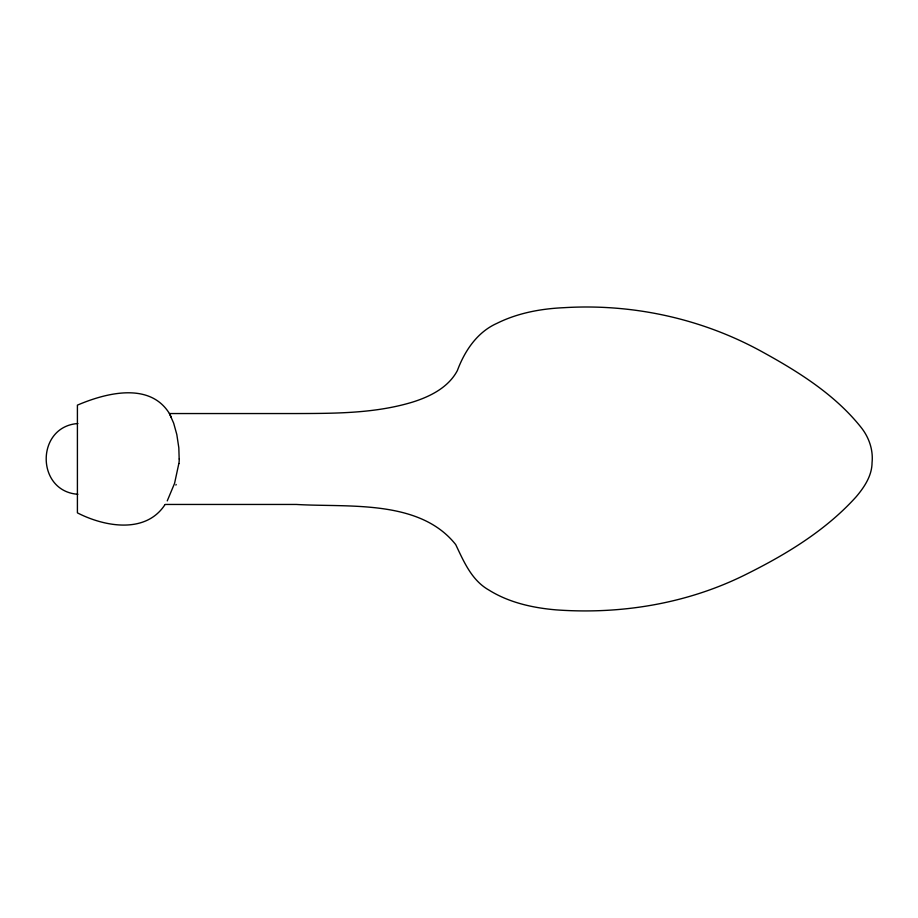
<?xml version="1.0" encoding="UTF-8"?>
<svg xmlns="http://www.w3.org/2000/svg" width="918" height="918" viewBox="0 0 918 918"><rect width="100%" height="100%" fill="white"/><g stroke="black" fill="none" stroke-linecap="round" stroke-linejoin="round"><path stroke-width="1.38" d="M179.171 459L178.826 447.823L176.818 434.547L173.663 423.164L169.451 413.582L171.391 417.495M178.838 463.544L174.558 483.396L167.248 500.884M164.781 504.957C145.308 534.356 104.055 526.588 77.41 512.864L77.41 405.136C105.329 393.168 149.221 381.624 169.107 413.043M77.858 423.531C35.653 426.514 35.653 491.291 77.858 494.274M169.428 413.548L296.399 413.548C335.254 413.421 375.003 413.49 412.549 402.107C430.106 396.599 448.374 387.534 457.359 370.597C464.692 350.894 477.188 332.121 496.994 323.32C517.683 313.027 540.886 308.712 563.836 307.691C631.699 303.525 700.17 318.167 759.966 350.596C797.019 370.849 834.37 393.879 861.015 427.306C868.979 437.255 873.351 449.889 872.054 462.672C871.962 475.719 864.377 487.079 856.264 496.672C826.12 530.145 786.864 554.024 746.873 573.957C688.11 603.574 621.475 614.59 556.09 609.873C532.738 607.877 508.962 602.598 488.869 590.033C471.611 580.302 463.808 561.518 455.707 544.581C419.411 498.853 347.853 507.585 296.399 504.452L165.137 504.452M179.274 459A37.959 20.976 -87.7 0 1 178.941 463.567M175.9 485.083A40.667 1.446 -65.3 0 1 176.164 484.486"/></g></svg>
